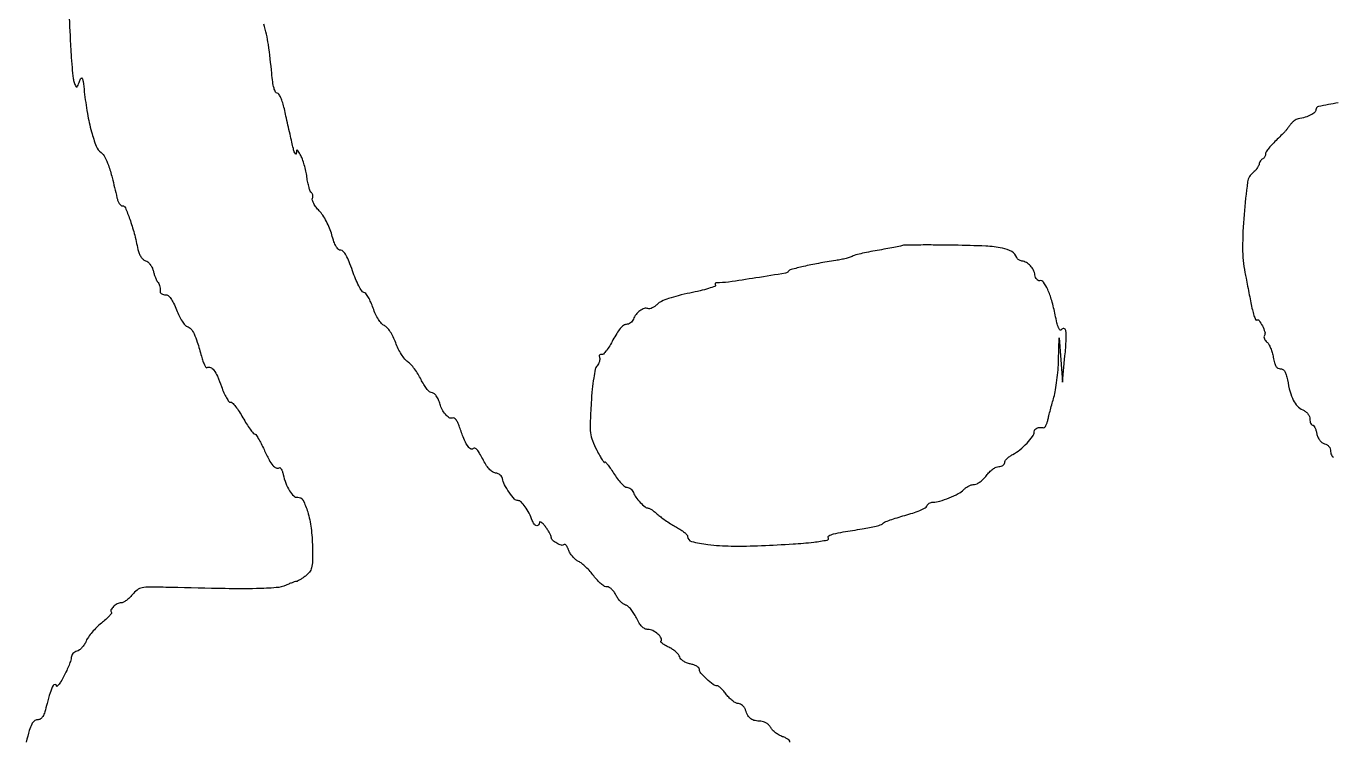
# Model space of a CAD drawing. Extents: x 489 to 2056, y 115 to 2226.
# Drawn here: x 636.8 to 1077.8, y 598.1 to 839.7 of the extents above; entities that cross this region are included whole.
import ezdxf

# ---------------------------------------------------------------- set-up
doc = ezdxf.new("R2010")
doc.units = 0

msp = doc.modelspace()

# ---------------------------------------------------------------- linework, layer by layer
for points in [[(650.986526, 846.654694, -0.007406), (651.657056, 835.077502, 0.005315), (651.920804, 830.168145, 0.006982), (652.271706, 825.693846, 0.005249), (652.656076, 821.965366, 0.064316), (652.998184, 820.577502, 0.011163), (653.540708, 819.266855, 0.361733), (653.827921, 819.1239, 0.239318), (654.122282, 819.37292, 0.006363), (654.783737, 821, -0.05061), (655.335201, 822.073557, -0.589105), (655.707422, 822.047606, -0.078218), (656.006184, 821.009923, -0.003946), (656.41631, 817.5, 0.015956), (657.444505, 810.221577, 0.023954), (658.844974, 803.963106, 0.024786), (660.436592, 799.121462, 0.13954), (662.055818, 796.966794, -0.109865), (663.346889, 795.442955, -0.036352), (664.526122, 792.739903, -0.022926), (665.793735, 788.535853, -0.006156), (667.416257, 781.75, 0.041084), (667.747029, 780.697531, 0.05338), (668.22536, 779.807813, 0.064137), (668.769875, 779.19696, 0.180589), (669.297418, 779, -0.302029), (670.272732, 778.351717, -0.014461), (671.754411, 774.515794, -0.020358), (673.232335, 769.720711, -0.014903), (674.493856, 764.295329, 0.044108), (674.888757, 762.956453, 0.054616), (675.49334, 761.806694, 0.062319), (676.24235, 760.948728, 0.105713), (677.067175, 760.478679, -0.097232), (677.852387, 760.048506, -0.053476), (678.617012, 759.258235, -0.050459), (679.247604, 758.25515, -0.056605), (679.635564, 757.18335, 0.016873), (679.937751, 756.082699, 0.016408), (680.315979, 754.994484, 0.016555), (680.711031, 754.061206, 0.056829), (681.052851, 753.5, -0.038071), (681.536595, 752.76885, -0.061104), (681.818015, 752.077032, -0.049325), (681.958444, 751.23738, -0.016787), (682, 750, 0.173114), (682.136191, 749.618433, 0.093583), (682.522834, 749.29375, 0.073932), (683.098959, 749.074066, 0.054228), (683.779859, 749, -0.165948), (684.694227, 748.687931, -0.071001), (685.605911, 747.750051, -0.047334), (686.540413, 746.172789, -0.01871), (687.529859, 743.85107, 0.023457), (688.406469, 741.847056, 0.029332), (689.411282, 740.08354, 0.03002), (690.400297, 738.745633, 0.154406), (691.168121, 738.25585, -0.153591), (692.384634, 737.48258, -0.064131), (693.447833, 735.830006, -0.035939), (694.54543, 733.01484, -0.008737), (695.936539, 728.221136, 0.017967), (696.435502, 726.613217, 0.031821), (696.976529, 725.33516, 0.036728), (697.486649, 724.479289, 0.397517), (697.846535, 724.405153, -0.24897), (698.962559, 724.478422, -0.125662), (700.097008, 723.575075, -0.059479), (701.311252, 721.500282, -0.016646), (702.69871, 718, 0.017627), (703.532571, 715.90832, 0.027584), (704.409355, 714.181195, 0.026188), (705.225672, 712.927786, 0.294087), (705.754481, 712.723219, -0.260652), (706.333255, 712.539717, -0.020535), (707.428005, 711.273109, -0.023764), (708.66592, 709.554293, -0.015711), (709.928205, 707.473219, 0.010622), (711.171341, 705.375872, 0.01599), (712.350762, 703.607758, 0.010807), (713.388947, 702.218761, 0.230804), (713.837612, 702, -0.246286), (714.264762, 701.776012, -0.0133), (715.125165, 700.457812, -0.018249), (716.08541, 698.761824, -0.012068), (717.06856, 696.75, 0.012425), (718.775744, 693.262896, 0.053348), (720.054225, 691.339801, 0.119041), (721.141528, 690.529371, 0.243957), (722.172937, 690.606881, -0.329014), (722.510919, 690.579056, -0.080737), (722.889155, 690.122464, -0.052186), (723.250426, 689.327212, -0.028399), (723.532056, 688.290898, 0.039826), (724.400706, 685.360553, 0.050232), (725.676359, 682.837837, 0.059557), (727.106655, 681.09608, 0.216414), (728.42514, 680.632578, -0.30481), (730.201721, 679.653891, -0.04665), (731.788056, 675.708783, -0.040422), (732.947348, 670.223642, -0.028503), (733.391453, 663.934427, -0.007144), (733.387664, 659.089889, -0.05491), (733.105352, 656.839174, -0.107839), (732.401344, 655.379297, -0.064782), (731.024098, 654.024378, -0.011525), (730.037507, 653.312877, -0.016094), (729.121539, 652.726339, -0.012443), (728.344743, 652.289289, -0.164095), (728.024098, 652.236782, 0.119528), (727.685723, 652.211374, 0.008252), (726.772704, 651.899273, 0.011378), (725.687326, 651.479993, 0.008292), (724.5, 650.966795, -0.087562), (721.199235, 650.124379, -0.013756), (714.471694, 649.803262, -0.009414), (703.939314, 649.788957, -0.002009), (685.639001, 650.182256, 0.00386), (678.544189, 650.30846, 0.049042), (675.889761, 650.074429, 0.117966), (674.23311, 649.333043, 0.060579), (672.601437, 647.729674, -0.032491), (671.651243, 646.68505, -0.03517), (670.597177, 645.801842, -0.037654), (669.594418, 645.184493, -0.119711), (668.83488, 645, 0.123104), (667.528741, 644.673471, 0.07173), (666.219405, 643.712454, 0.086692), (665.416567, 642.591364, 0.31865), (665.55479, 641.778543, -0.379091), (665.576733, 641.417454, -0.02109), (664.783631, 640.487587, -0.023942), (663.638269, 639.366783, -0.01421), (662.174868, 638.138498, 0.026689), (660.586339, 636.736182, 0.022278), (659.052608, 635.088731, 0.022857), (657.783815, 633.451919, 0.055308), (657.046874, 632.113165, -0.044901), (656.441808, 630.957834, -0.04206), (655.628417, 629.901645, -0.04488), (654.740348, 629.089499, -0.099147), (653.918121, 628.688839, 0.074991), (653.185062, 628.374161, 0.07139), (652.563448, 627.853003, 0.075846), (652.144245, 627.211958, 0.107344), (652, 626.547814, -0.079786), (651.853415, 625.63505, -0.014342), (651.265625, 624.010449, -0.015152), (650.457091, 622.130339, -0.013187), (649.5, 620.212151, -0.011874), (648.538163, 618.504387, -0.029607), (647.734375, 617.319033, -0.079893), (647.225217, 616.8387, -0.602024), (647, 616.957957, 0.381871), (646.559189, 617.450964, 0.307511), (645.902804, 617.105066, 0.044594), (644.833931, 614.576989, 0.018461), (643.828707, 611, -0.014294), (643.071904, 608.218213, -0.060078), (642.376236, 606.635941, -0.113615), (641.581413, 605.800511, -0.14654), (640.572478, 605.496095, 0.176107), (639.513313, 605.10867, 0.102053), (638.663529, 604.031835, 0.047286), (637.853192, 601.943761, 0.008991), (636.812718, 597.996095, -0.014811)], [(894.470805, 597.952762, 0.299521), (894.459396, 598.353552, 0.074406), (893.984731, 598.85393, 0.051874), (893.158123, 599.371677, 0.030131), (892.076292, 599.82356, -0.044684), (890.876266, 600.366293, -0.035206), (889.686255, 601.153507, -0.036281), (888.678429, 602.050618, -0.069995), (888.042295, 602.920971, 0.073274), (887.452257, 603.717298, 0.056325), (886.605875, 604.393783, 0.05709), (885.644525, 604.855452, 0.081866), (884.714816, 605.015313, -0.052562), (882.772911, 605.233604, -0.103037), (881.360067, 605.868471, -0.104839), (880.333573, 607.005812, -0.055759), (879.567394, 608.75, 0.065904), (879.168612, 609.610165, 0.065475), (878.559024, 610.339063, 0.071346), (877.84007, 610.832074, 0.115165), (877.120671, 611, -0.122486), (876.297854, 611.204638, -0.040148), (875.237043, 611.88125, -0.037205), (874.1356, 612.851973, -0.03436), (873.158121, 614, 0.019236), (872.238384, 615.14881, 0.025259), (871.30894, 616.11875, 0.024298), (870.479257, 616.828463, 0.166266), (869.977669, 617, -0.16216), (868.612295, 617.454776, -0.026445), (866.440996, 619.268535, -0.025678), (864.474206, 621.294184, -0.181792), (864, 622.555335, 0.204901), (863.785174, 623.057544, 0.058073), (863.091758, 623.580716, 0.048256), (862.091868, 624.04403, 0.035034), (860.908112, 624.368378, -0.046165), (859.672702, 624.736582, -0.051454), (858.57294, 625.315775, -0.057845), (857.74714, 626.015754, -0.122746), (857.342193, 626.743378, 0.106762), (856.940254, 627.522465, 0.038615), (856.072085, 628.424617, 0.036156), (854.937491, 629.296344, 0.035661), (853.684081, 630, -0.020206), (852.498881, 630.618027, -0.035512), (851.582199, 631.23454, -0.043505), (851.005856, 631.771472, -0.374009), (851, 632.096305, 0.317864), (851.082526, 633.097414, 0.076504), (849.966623, 634.460567, 0.06573), (848.272128, 635.621881, 0.114858), (846.627555, 636.025798, -0.109281), (845.561293, 636.275259, -0.084132), (844.582759, 636.967059, -0.06157), (843.651087, 638.156291, -0.027491), (842.71956, 639.917127, 0.03177), (841.901372, 641.432236, 0.03439), (840.916961, 642.789722, 0.036704), (839.918169, 643.820683, 0.118574), (839.083246, 644.26798, -0.095752), (838.271477, 644.656811, -0.040613), (837.359459, 645.454785, -0.038246), (836.496326, 646.491351, -0.040715), (835.821158, 647.626651, 0.043696), (835.163966, 648.716907, 0.050506), (834.354706, 649.619864, 0.057647), (833.522188, 650.219216, 0.147278), (832.803663, 650.377143, -0.15835), (831.999358, 650.572258, -0.034879), (830.829626, 651.410548, -0.032983), (829.554064, 652.616819, -0.026554), (828.34619, 654.067641, 0.022105), (827.089822, 655.6043, 0.020363), (825.669233, 657.068441, 0.020841), (824.29605, 658.268204, 0.061126), (823.229922, 658.928207, -0.06492), (822.286968, 659.521863, -0.038525), (821.330609, 660.446525, -0.037926), (820.504397, 661.534664, -0.052619), (819.951944, 662.626398, 0.026114), (819.522193, 663.600377, 0.049796), (819.062835, 664.321372, 0.079819), (818.647062, 664.704624, 0.356783), (818.340539, 664.673872, -0.273391), (817.429714, 664.43969, -0.058168), (815.858475, 665.100827, -0.057016), (814.436865, 666.133868, -0.210135), (814, 667.127454, 0.106169), (813.878833, 667.691652, 0.021014), (813.4125, 668.620907, 0.021393), (812.765638, 669.676166, 0.018458), (812, 670.727129, 0.020317), (811.230442, 671.627643, 0.052475), (810.5875, 672.189467, 0.149702), (810.188615, 672.319938, 0.419767), (810, 672.134859, -0.160758), (809.718086, 671.280689, -0.305012), (809.064485, 671.048659, -0.167589), (808.232033, 671.59771, -0.077344), (807.60065, 672.75, 0.031134), (806.514797, 675.25433, 0.03714), (805.179566, 677.453718, 0.039126), (803.831902, 679.059984, 0.201281), (802.783148, 679.5, -0.213992), (801.561546, 680.047917, -0.028912), (799.774349, 682.304969, -0.033352), (798.207828, 684.887472, -0.084181), (797.538175, 686.973644, 0.119014), (797.296026, 687.580693, 0.072099), (796.760143, 688.144042, 0.065556), (796.024851, 688.580318, 0.064433), (795.197381, 688.814585, -0.117364), (794.152766, 689.232865, -0.054314), (793.049451, 690.206505, -0.043468), (791.93425, 691.666344, -0.025576), (790.853067, 693.579754, 0.017891), (789.827919, 695.460899, 0.05254), (788.948469, 696.642766, 0.103885), (788.222558, 697.159971, 0.308633), (787.65225, 697.05225, -0.363896), (786.742882, 696.97257, -0.099697), (785.671176, 698.096861, -0.04635), (784.437641, 700.524717, -0.014671), (783.049815, 704.349059, 0.027059), (782.459807, 705.85734, 0.067863), (781.831097, 706.854596, 0.11249), (781.17921, 707.348865, 0.200396), (780.517051, 707.36817, -0.252889), (779.552573, 707.493266, -0.056496), (778.28059, 708.648295, -0.052704), (777.122666, 710.286241, -0.06788), (776.449069, 712, 0.044885), (775.930274, 713.521266, 0.055007), (775.173729, 714.817609, 0.065014), (774.312071, 715.709746, 0.169838), (773.482218, 716, -0.19874), (772.848781, 716.262132, -0.031034), (771.933276, 717.297543, -0.030493), (770.954248, 718.725521, -0.022301), (770.040099, 720.417166, 0.025616), (769.050255, 722.220221, 0.022844), (767.845375, 723.985318, 0.023502), (766.614425, 725.471804, 0.063114), (765.571435, 726.361237, -0.07796), (764.554863, 727.281374, -0.027957), (763.410568, 728.871938, -0.02693), (762.330381, 730.785505, -0.028721), (761.4877, 732.764141, 0.02696), (760.649572, 734.751462, 0.032272), (759.644844, 736.516339, 0.035255), (758.602477, 737.880316, 0.106681), (757.666767, 738.57007, -0.107348), (756.716371, 739.272588, -0.038373), (755.698935, 740.628697, -0.033926), (754.72328, 742.418297, -0.025541), (753.891245, 744.5, 0.022476), (753.131055, 746.436291, 0.0297), (752.258731, 748.118276, 0.030138), (751.397929, 749.381711, 0.179663), (750.732182, 749.796257, -0.203627), (750.041486, 750.271994, -0.020281), (749.011929, 752.048151, -0.022942), (747.926228, 754.360966, -0.016221), (746.913702, 757.046257, 0.013002), (745.765132, 760.152768, 0.03439), (744.737271, 762.286608, 0.048865), (743.799509, 763.613302, 0.21781), (742.953926, 764, -0.194238), (742.164748, 764.318597, -0.069935), (741.404663, 765.2904, -0.046215), (740.665871, 766.893899, -0.018382), (739.943213, 769.20854, 0.030396), (739.189183, 771.434333, 0.023865), (738.115003, 773.745176, 0.024457), (736.892823, 775.822734, 0.048382), (735.695114, 777.311894, -0.030562), (734.650295, 778.520279, -0.03892), (733.850412, 779.757214, -0.043111), (733.373741, 780.853763, -0.174308), (733.388998, 781.571329, 0.064735), (733.524697, 782.132851, 0.071267), (733.505428, 782.691703, 0.080619), (733.340107, 783.162574, 0.130402), (733.05001, 783.469092, -0.167629), (732.677857, 783.924575, -0.017941), (732.24611, 785.240608, -0.020508), (731.841445, 786.893376, -0.015116), (731.524698, 788.751117, 0.018709), (731.168631, 790.752592, 0.015797), (730.646736, 792.839391, 0.016087), (730.048854, 794.713402, 0.042059), (729.466449, 796, 0.005818), (728.599796, 797.510917, 0.183618), (728.271028, 797.774174, 0.463549), (728.043466, 797.632729, 0.017346), (727.916235, 796.5, -0.617221), (727.713673, 796.41729, -0.124614), (727.414751, 796.85, -0.025674), (726.951307, 798.320802, -0.008729), (726.426203, 800.5, 0.000121), (725.829226, 803.179179, 0.000079), (725.137066, 806.279687, 0.000079), (724.459786, 809.309062, 0.000149), (723.912892, 811.75, 0.020991), (723.372015, 813.76145, 0.031474), (722.718761, 815.457813, 0.032314), (722.049767, 816.696726, 0.258292), (721.501857, 817, -0.29269), (720.930617, 817.365723, -0.041267), (720.42901, 818.742614, -0.031441), (719.994778, 820.841468, -0.012672), (719.656437, 823.75, 0.013281), (718.51841, 833.430362, 0.03353), (717.036286, 840.363019, 0.049142)], [(1079.571939, 813.743782, 0.009104), (1072.88993, 812.505829, 0.356383), (1072, 811.415848, -0.215773), (1071.601268, 810.534905, -0.062263), (1070.334551, 809.675032, -0.047592), (1068.429653, 808.921048, -0.027541), (1066.027395, 808.3669, 0.081138), (1065.373832, 808.140432, 0.03844), (1064.622152, 807.656155, 0.036787), (1063.895905, 807.015694, 0.042922), (1063.311501, 806.305812, -0.010712), (1062.760541, 805.541173, -0.008443), (1062.13271, 804.736707, -0.008551), (1061.523886, 804.009002, -0.020836), (1061.044492, 803.5, 0.003582), (1057.788989, 800.274025, 0.020173), (1056.134083, 798.470491, 0.037693), (1055.255391, 797.257098, 0.138732), (1055, 796.354365, -0.071823), (1054.930844, 795.875415, -0.064987), (1054.728281, 795.417636, -0.068441), (1054.428654, 795.049419, -0.101648), (1054.075, 794.833333, 0.106303), (1053.696961, 794.59754, 0.050764), (1053.32625, 794.157292, 0.047105), (1053.017878, 793.598514, 0.049232), (1052.825, 793, -0.06796), (1052.583724, 792.33713, -0.034545), (1052.116218, 791.581164, -0.033542), (1051.516905, 790.854985, -0.042583), (1050.86851, 790.276303, 0.200796), (1048.97718, 787.05529, 0.013018), (1047.77609, 776.037812, 0.019698), (1047.286686, 764.706229, 0.049739), (1048.073804, 756.5, -0.000507), (1048.460118, 754.533795, -0.000204), (1048.984302, 751.845667, -0.000202), (1049.546575, 748.949703, -0.000255), (1050.063836, 746.272484, 0.011693), (1050.57542, 743.915454, 0.020744), (1051.122011, 742.004546, 0.017523), (1051.643711, 740.597762, 0.462926), (1051.981158, 740.488355, -0.386756), (1052.841866, 740.327727, -0.045874), (1053.960882, 738.529056, -0.043528), (1054.791255, 736.437027, -0.214299), (1054.628959, 735.20866, 0.153342), (1054.509648, 734.739955, 0.081632), (1054.640329, 734.149906, 0.068463), (1054.992192, 733.531889, 0.056005), (1055.51996, 732.983434, -0.091212), (1056.13876, 732.243005, -0.030442), (1056.75967, 730.968589, -0.029129), (1057.289533, 729.442876, -0.029372), (1057.636758, 727.870128, 0.024536), (1058.01999, 726.050941, 0.073788), (1058.517455, 724.887314, 0.118942), (1059.17177, 724.236497, 0.137341), (1060.016517, 724, -0.135937), (1060.85575, 723.767538, -0.115161), (1061.518669, 723.125048, -0.073769), (1062.031799, 721.989641, -0.026273), (1062.429331, 720.25, 0.02269), (1063.309414, 716.267559, 0.051995), (1064.410076, 713.402334, 0.070795), (1065.803509, 711.417162, 0.097786), (1067.567589, 710.151158, -0.058775), (1068.530699, 709.567353, -0.062019), (1069.312107, 708.784634, -0.067278), (1069.825312, 707.901316, -0.098309), (1070, 707.021439, 0.041365), (1070.064138, 706.247495, 0.060861), (1070.257031, 705.593798, 0.080005), (1070.540319, 705.150051, 0.213913), (1070.875, 705, -0.234089), (1071.250202, 704.814155, -0.045898), (1071.661583, 704.156928, -0.039982), (1072.040335, 703.229234, -0.027582), (1072.324007, 702.129966, 0.051107), (1072.700189, 700.911799, 0.063816), (1073.297233, 699.890713, 0.071255), (1074.066175, 699.14216, 0.093752), (1074.949007, 698.723586, -0.078016), (1075.786089, 698.358276, -0.08552), (1076.441045, 697.762837, -0.085991), (1076.85642, 696.985542, -0.079974), (1077, 696.09362, 0.066206), (1077.109095, 695.273332, 0.089551), (1077.429116, 694.598937, 0.106036), (1077.914282, 694.157867, 0.132401)]]:
    msp.add_lwpolyline(points, format="xyb")
msp.add_lwpolyline([(932.5, 765.58617, -0.0391), (931.806418, 765.388711, -0.002157), (929.590625, 764.951341, -0.00333), (926.94576, 764.459367, -0.002428), (924, 763.946443, 0.006683), (921.054369, 763.407675, 0.009049), (918.409375, 762.837367, 0.006508), (916.222361, 762.294096, 0.093125), (915.5, 761.95207, -0.082501), (914.858275, 761.63149, -0.012485), (913.471875, 761.242267, -0.013707), (911.796214, 760.865239, -0.011471), (910, 760.555126, 0.008253), (904.18992, 759.590488, 0.011986), (899.101425, 758.532463, 0.007277), (894.904305, 757.48965, 0.179297), (893.941388, 756.812478, -0.204557), (893.083425, 756.26957, -0.001073), (883.045211, 754.665192, -0.003931), (873.832901, 753.287217, -0.035169), (869.754563, 753, 0.104505), (869.460466, 752.937852, 0.17978), (869.283336, 752.765313, 0.164807), (869.25312, 752.506208, 0.085958), (869.375734, 752.201067, -0.478671), (869.23989, 751.81619, -0.010192), (867.061227, 751.098485, -0.015653), (864.245265, 750.329621, -0.008947), (860.803185, 749.569502, 0.012024), (856.844681, 748.669763, 0.020749), (853.607502, 747.707151, 0.023798), (851.146874, 746.729726, 0.090168), (849.791116, 745.791116, -0.040119), (848.956886, 745.081, -0.046814), (848.060147, 744.553837, -0.053014), (847.233947, 744.269033, -0.149202), (846.630789, 744.311438, 0.169801), (845.384811, 744.348845, 0.080428), (843.931276, 743.616176, 0.070912), (842.602573, 742.330382, 0.075456), (841.719414, 740.75, -0.080647), (841.335261, 740.078931, -0.065076), (840.732377, 739.505956, -0.065913), (840.011464, 739.113652, -0.088035), (839.281385, 738.972404, 0.165997), (838.360821, 738.642116, 0.048211), (837.262947, 737.577915, 0.037803), (836.065126, 735.931804, 0.019754), (834.817705, 733.722404, -0.018558), (833.705663, 731.741736, -0.028113), (832.582157, 730.116698, -0.027003), (831.57317, 728.95489, -0.265826), (830.973955, 728.78125, 0.111505), (830.568231, 728.787534, 0.190941), (830.289761, 728.603516, 0.162383), (830.185255, 728.250161, 0.078296), (830.275762, 727.78125, -0.105283), (830.358593, 727.181104, -0.054912), (830.221036, 726.435142, -0.05108), (829.901808, 725.667587, -0.054365), (829.438922, 724.997957, 0.125584), (828.856863, 723.833687, 0.014142), (828.30768, 720.906417, 0.015184), (827.823683, 717.110032, 0.008652), (827.457944, 712.497957, 0.005418), (827.107395, 705.629679, 0.039688), (827.236219, 702.343065, 0.063662), (827.879698, 699.776616, 0.02612), (829.362811, 696.5, 0.008317), (830.359331, 694.649166, 0.017794), (831.202129, 693.2625, 0.026177), (831.808084, 692.438454, 0.687999), (831.993277, 692.5, -0.649086), (832.201829, 692.582004, -0.028698), (832.901071, 691.810937, -0.020085), (833.871937, 690.504351, -0.009537), (835.020837, 688.75, 0.021454), (836.274937, 686.931089, 0.028312), (837.57677, 685.395313, 0.028261), (838.7627, 684.280404, 0.176302), (839.533221, 684, -0.102285), (840.164936, 683.869404, -0.068505), (840.798151, 683.485937, -0.064933), (841.336795, 682.918986, -0.071423), (841.691489, 682.25, 0.071178), (842.53357, 680.659883, 0.033651), (844.025794, 678.875314, 0.030427), (845.636431, 677.386043, 0.173055), (846.718405, 677, -0.133568), (847.166561, 676.878107, -0.017114), (848.016213, 676.339062, -0.019025), (848.998138, 675.611602, -0.014798), (850.010218, 674.75, 0.023379), (851.230698, 673.746582, 0.011474), (852.870189, 672.580075, 0.011357), (854.632301, 671.443775, 0.016196), (856.25, 670.522596, -0.02279), (857.686029, 669.679608, -0.030585), (858.898438, 668.781528, -0.031271), (859.775041, 667.946319, -0.188966), (860, 667.372337, 0.344356), (861.291102, 665.719972, 0.030689), (866.833438, 664.694894, 0.027686), (874.722731, 664.172096, 0.013123), (884.915332, 664.329417, 0.004475), (895.586577, 664.870141, 0.01509), (902.543667, 665.496247, 0.015933), (907.091863, 666.191988, 0.527211), (907.470626, 667.047528, -0.449003), (907.656412, 667.669032, -0.046989), (909.272547, 668.245021, -0.02073), (912.458106, 668.914021, -0.003096), (918.923956, 669.953207, 0.011019), (921.426812, 670.396254, 0.015605), (923.630087, 670.908526, 0.011645), (925.410761, 671.426248, 0.171293), (925.923956, 671.812771, -0.151157), (926.438398, 672.232861, -0.008908), (928.342557, 672.964673, -0.012798), (930.683019, 673.749402, -0.009039), (933.348579, 674.515426, 0.015065), (936.008902, 675.314775, 0.020914), (938.334733, 676.20043, 0.018033), (940.157596, 677.062433, 0.183676), (940.705568, 677.675105, -0.092916), (941.017315, 678.181634, -0.066779), (941.526411, 678.610812, -0.064967), (942.147036, 678.900958, -0.077043), (942.785991, 679, 0.070603), (945.138316, 679.333827, 0.026149), (948.306213, 680.433905, 0.026099), (951.336729, 681.855814, 0.07223), (953.228552, 683.25, -0.044677), (954.040018, 683.919749, -0.036622), (955.011895, 684.485937, -0.037995), (955.990185, 684.8748, -0.075741), (956.811942, 685, 0.119573), (957.66142, 685.206095, 0.040997), (958.743161, 685.88125, 0.03796), (959.859395, 686.852016, 0.035631), (960.841879, 688, -0.038593), (961.836111, 689.147896, -0.039587), (962.987044, 690.11875, -0.042732), (964.118232, 690.790963, -0.113172), (965.029937, 691, 0.065766), (965.783059, 691.09949, 0.083063), (966.421294, 691.390987, 0.099167), (966.848187, 691.823438, 0.146342), (967, 692.33102, -0.149999), (967.187012, 692.94037, -0.046666), (967.802478, 693.687879, -0.041909), (968.686362, 694.439862, -0.035542), (969.731841, 695.08102, 0.049881), (972.137159, 696.652596, 0.034007), (974.537188, 698.872426, 0.032261), (976.428755, 701.155474, 0.151677), (976.968399, 702.75, -0.159861), (977.225181, 703.470604, -0.12894), (977.880443, 703.973903, -0.090913), (978.911423, 704.201404, -0.047122), (980.232419, 704.124281, 0.274324), (980.555137, 704.254298, 0.044305), (980.932315, 704.850876, 0.038356), (981.295174, 705.712579, 0.024777), (981.586541, 706.75586, -0.006369), (981.919564, 708.143522, -0.002192), (982.435658, 710.142537, -0.002178), (983.024114, 712.342236, -0.002522), (983.604122, 714.431501, 0.026365), (984.153313, 716.851926, 0.011246), (984.642882, 720.13762, 0.011091), (985.009145, 723.672683, 0.014316), (985.180158, 726.931501), (985.360316, 734.5), (985.930158, 727), (986.5, 719.5), (987.345682, 728.320985, 0.009445), (987.77333, 733.886426, 0.049812), (987.645688, 736.942438, 0.342069), (986.986166, 737.582374, 0.28982), (986.090432, 737.146322, -0.491538), (985.665836, 737.102214, -0.093747), (985.172831, 737.865225, -0.036534), (984.622192, 739.56276, -0.011594), (984.047811, 742.162508, 0.019511), (982.881362, 747.071802, 0.03918), (981.513986, 750.810631, 0.05194), (980.089017, 753.227564, 0.291115), (978.751837, 753.742699, -0.178298), (978.266842, 753.818001, -0.098358), (977.803215, 754.210898, -0.076129), (977.430491, 754.862269, -0.053968), (977.213707, 755.677379, 0.07877), (976.689216, 757.318557, 0.072645), (975.672376, 758.768565, 0.07475), (974.315013, 759.83286, 0.092768), (972.799712, 760.353133, -0.062316), (972.274051, 760.498726, -0.053057), (971.768867, 760.775159, -0.05549), (971.358247, 761.133535, -0.092228), (971.115581, 761.521945, 0.168317), (969.391399, 763.536025, 0.083563), (966.209176, 764.743078, 0.038547), (960.630741, 765.408651, 0.006675), (950.000729, 765.710032, 0.002185), (943.604485, 765.777994, 0.003333), (938.053339, 765.775713, 0.001209), (933.275967, 765.730352, 0.086113)], format="xyb", close=True)

doc.saveas('drawing.dxf')
